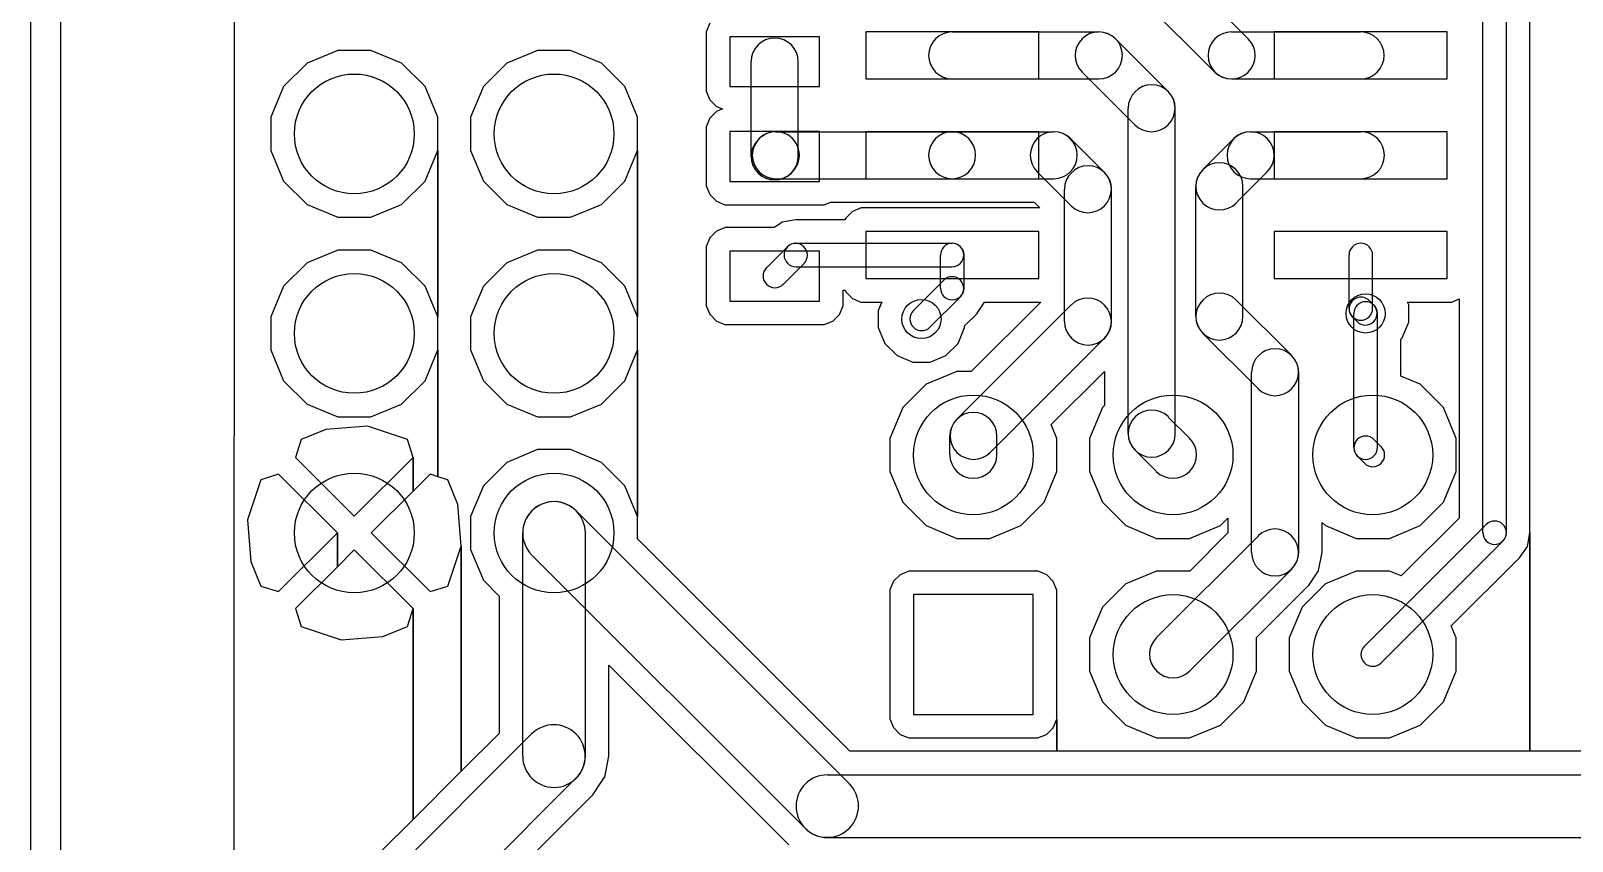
# Model space of a CAD drawing. Extents: x 32880 to 68030, y 27285 to 49782.
# Drawn here: x 32880 to 40598, y 33626 to 37686 of the extents above; entities that cross this region are included whole.
import ezdxf

# ---------------------------------------------------------------- set-up
doc = ezdxf.new("R2010")
doc.units = 0
doc.layers.add('BLACK', color=1, linetype='CONTINUOUS')

msp = doc.modelspace()

# ---------------------------------------------------------------- linework, layer by layer
at = {"layer": 'BLACK'}
for p, q in [((32880, 29207), (32880, 48207)), ((33030, 29207), (33030, 48207)), ((33897, 30114), (33905, 47225)), ((33897, 30114), (33905, 47225)), ((38613, 38010), (38976, 37647)), ((40151, 35172), (40151, 37970)), ((40269, 35172), (40269, 37970)), ((40387, 35171), (40387, 37970)), ((40387, 35171), (40387, 37970)), ((38446, 37843), (38809, 37480)), ((36280, 37724), (36262, 37681)), ((36280, 37724), (36262, 37681)), ((36262, 37681), (36262, 37634)), ((36262, 37681), (36262, 37634)), ((37927, 37681), (37061, 37681)), ((37061, 37681), (37061, 37445)), ((37494, 37681), (38228, 37681)), ((37927, 37445), (37927, 37681)), ((38893, 37681), (39539, 37681)), ((39973, 37681), (39107, 37681)), ((39107, 37681), (39107, 37445)), ((39973, 37445), (39973, 37681)), ((36262, 37634), (36262, 37384)), ((36262, 37634), (36262, 37384)), ((36830, 37657), (36380, 37657)), ((36380, 37657), (36380, 37407)), ((36830, 37407), (36830, 37657)), ((38311, 37647), (38576, 37382)), ((34263, 37524), (34146, 37407)), ((34263, 37524), (34146, 37407)), ((34417, 37588), (34263, 37524)), ((34417, 37588), (34263, 37524)), ((34583, 37588), (34417, 37588)), ((34583, 37588), (34417, 37588)), ((34737, 37524), (34583, 37588)), ((34737, 37524), (34583, 37588)), ((34854, 37407), (34737, 37524)), ((34854, 37407), (34737, 37524)), ((35263, 37524), (35146, 37407)), ((35263, 37524), (35146, 37407)), ((35417, 37588), (35263, 37524)), ((35417, 37588), (35263, 37524)), ((35583, 37588), (35417, 37588)), ((35583, 37588), (35417, 37588)), ((35737, 37524), (35583, 37588)), ((35737, 37524), (35583, 37588)), ((35854, 37407), (35737, 37524)), ((35854, 37407), (35737, 37524)), ((36487, 37058), (36487, 37532)), ((36723, 37058), (36723, 37532)), ((37061, 37445), (37927, 37445)), ((37494, 37445), (38228, 37445)), ((38144, 37480), (38409, 37215)), ((38893, 37445), (39539, 37445)), ((39107, 37445), (39973, 37445)), ((34146, 37407), (34082, 37253)), ((34146, 37407), (34082, 37253)), ((34918, 37253), (34854, 37407)), ((34918, 37253), (34854, 37407)), ((35146, 37407), (35082, 37253)), ((35146, 37407), (35082, 37253)), ((35918, 37253), (35854, 37407)), ((35918, 37253), (35854, 37407)), ((36262, 37384), (36280, 37341)), ((36262, 37384), (36280, 37341)), ((36380, 37407), (36830, 37407)), ((36280, 37341), (36313, 37307)), ((36280, 37341), (36313, 37307)), ((36314, 37282), (36280, 37249)), ((36314, 37282), (36280, 37249)), ((36313, 37307), (36343, 37295)), ((36313, 37307), (36343, 37295)), ((36343, 37295), (36314, 37282)), ((36343, 37295), (36314, 37282)), ((38375, 35668), (38375, 37298)), ((38611, 35668), (38611, 37298)), ((34082, 37253), (34082, 37087)), ((34082, 37253), (34082, 37087)), ((34918, 37087), (34918, 37253)), ((34918, 37087), (34918, 37253)), ((35082, 37253), (35082, 37087)), ((35082, 37253), (35082, 37087)), ((35918, 37087), (35918, 37253)), ((35918, 37087), (35918, 37253)), ((36280, 37249), (36262, 37206)), ((36280, 37249), (36262, 37206)), ((36262, 37206), (36262, 37159)), ((36262, 37206), (36262, 37159)), ((36262, 37159), (36262, 36909)), ((36262, 37159), (36262, 36909)), ((36830, 37182), (36380, 37182)), ((36380, 37182), (36380, 36932)), ((36522, 37141), (36527, 37146)), ((36611, 37181), (37493, 37181)), ((36830, 36932), (36830, 37182)), ((37927, 37181), (37061, 37181)), ((37061, 37181), (37061, 36945)), ((37494, 37181), (38002, 37181)), ((37927, 36945), (37927, 37181)), ((38087, 37146), (38256, 36977)), ((38904, 37146), (38749, 36991)), ((38988, 37181), (39540, 37181)), ((39973, 37181), (39107, 37181)), ((39107, 37181), (39107, 36945)), ((39973, 36945), (39973, 37181)), ((34082, 37087), (34146, 36933)), ((34082, 37087), (34146, 36933)), ((34854, 36933), (34918, 37087)), ((34854, 36933), (34918, 37087)), ((34918, 36253), (34918, 37087)), ((34918, 37087), (34918, 36253)), ((34918, 36253), (34918, 37087)), ((34918, 37087), (34918, 36253)), ((35082, 37087), (35146, 36933)), ((35082, 37087), (35146, 36933)), ((35854, 36933), (35918, 37087)), ((35854, 36933), (35918, 37087)), ((35918, 36253), (35918, 37087)), ((35918, 37087), (35918, 36253)), ((35918, 36253), (35918, 37087)), ((35918, 37087), (35918, 36253)), ((36689, 36974), (36694, 36979)), ((37920, 36979), (38089, 36810)), ((39071, 36979), (38916, 36824)), ((34146, 36933), (34263, 36816)), ((34146, 36933), (34263, 36816)), ((34737, 36816), (34854, 36933)), ((34737, 36816), (34854, 36933)), ((35146, 36933), (35263, 36816)), ((35146, 36933), (35263, 36816)), ((35737, 36816), (35854, 36933)), ((35737, 36816), (35854, 36933)), ((36262, 36909), (36280, 36866)), ((36262, 36909), (36280, 36866)), ((36380, 36932), (36830, 36932)), ((36611, 36945), (37493, 36945)), ((37061, 36945), (37927, 36945)), ((37494, 36945), (38002, 36945)), ((38714, 36255), (38714, 36907)), ((38950, 36255), (38950, 36907)), ((38988, 36945), (39540, 36945)), ((39107, 36945), (39973, 36945)), ((36280, 36866), (36313, 36832)), ((36280, 36866), (36313, 36832)), ((36313, 36832), (36356, 36814)), ((36313, 36832), (36356, 36814)), ((36853, 36814), (36884, 36827)), ((36853, 36814), (36884, 36827)), ((36884, 36827), (37037, 36827)), ((36884, 36827), (37037, 36827)), ((37037, 36827), (37084, 36827)), ((37037, 36827), (37084, 36827)), ((37084, 36827), (37494, 36827)), ((37084, 36827), (37494, 36827)), ((37494, 36827), (37905, 36827)), ((37494, 36827), (37905, 36827)), ((37905, 36827), (37933, 36799)), ((37905, 36827), (37933, 36799)), ((38056, 36230), (38056, 36892)), ((38292, 36230), (38292, 36892)), ((34263, 36816), (34417, 36752)), ((34263, 36816), (34417, 36752)), ((34417, 36752), (34583, 36752)), ((34417, 36752), (34583, 36752)), ((34583, 36752), (34737, 36816)), ((34583, 36752), (34737, 36816)), ((35263, 36816), (35417, 36752)), ((35263, 36816), (35417, 36752)), ((35417, 36752), (35583, 36752)), ((35417, 36752), (35583, 36752)), ((35583, 36752), (35737, 36816)), ((35583, 36752), (35737, 36816)), ((36356, 36814), (36403, 36814)), ((36356, 36814), (36403, 36814)), ((36403, 36814), (36853, 36814)), ((36403, 36814), (36853, 36814)), ((36961, 36748), (36957, 36740)), ((36961, 36748), (36957, 36740)), ((36995, 36781), (36961, 36748)), ((36995, 36781), (36961, 36748)), ((37038, 36799), (36995, 36781)), ((37038, 36799), (36995, 36781)), ((37904, 36799), (37038, 36799)), ((37904, 36799), (37038, 36799)), ((37933, 36799), (37904, 36799)), ((37933, 36799), (37904, 36799)), ((36314, 36682), (36280, 36649)), ((36314, 36682), (36280, 36649)), ((36357, 36700), (36314, 36682)), ((36357, 36700), (36314, 36682)), ((36603, 36700), (36357, 36700)), ((36603, 36700), (36357, 36700)), ((36624, 36714), (36603, 36700)), ((36624, 36714), (36603, 36700)), ((36643, 36727), (36624, 36714)), ((36643, 36727), (36624, 36714)), ((36711, 36740), (36643, 36727)), ((36711, 36740), (36643, 36727)), ((36957, 36740), (36711, 36740)), ((36957, 36740), (36711, 36740)), ((37927, 36681), (37061, 36681)), ((37061, 36681), (37061, 36445)), ((37927, 36445), (37927, 36681)), ((39973, 36681), (39107, 36681)), ((39107, 36681), (39107, 36445)), ((39973, 36445), (39973, 36681)), ((34417, 36588), (34263, 36524)), ((34417, 36588), (34263, 36524)), ((34583, 36588), (34417, 36588)), ((34583, 36588), (34417, 36588)), ((34737, 36524), (34583, 36588)), ((34737, 36524), (34583, 36588)), ((35417, 36588), (35263, 36524)), ((35417, 36588), (35263, 36524)), ((35583, 36588), (35417, 36588)), ((35583, 36588), (35417, 36588)), ((35737, 36524), (35583, 36588)), ((35737, 36524), (35583, 36588)), ((36280, 36649), (36262, 36606)), ((36280, 36649), (36262, 36606)), ((36262, 36606), (36262, 36559)), ((36262, 36606), (36262, 36559)), ((36669, 36604), (36564, 36499)), ((36711, 36622), (37493, 36622)), ((34263, 36524), (34146, 36407)), ((34263, 36524), (34146, 36407)), ((34854, 36407), (34737, 36524)), ((34854, 36407), (34737, 36524)), ((35263, 36524), (35146, 36407)), ((35263, 36524), (35146, 36407)), ((35854, 36407), (35737, 36524)), ((35854, 36407), (35737, 36524)), ((36262, 36559), (36262, 36309)), ((36262, 36559), (36262, 36309)), ((36830, 36582), (36380, 36582)), ((36380, 36582), (36380, 36332)), ((36752, 36521), (36647, 36416)), ((36830, 36332), (36830, 36582)), ((37435, 36397), (37435, 36563)), ((37553, 36397), (37553, 36563)), ((39481, 36295), (39481, 36563)), ((39599, 36295), (39599, 36563)), ((36711, 36504), (37493, 36504)), ((37061, 36445), (37927, 36445)), ((37452, 36437), (37299, 36284)), ((39107, 36445), (39973, 36445)), ((34146, 36407), (34082, 36253)), ((34146, 36407), (34082, 36253)), ((34918, 36253), (34854, 36407)), ((34918, 36253), (34854, 36407)), ((35146, 36407), (35082, 36253)), ((35146, 36407), (35082, 36253)), ((35918, 36253), (35854, 36407)), ((35918, 36253), (35854, 36407)), ((36948, 36355), (36948, 36386)), ((36948, 36386), (36958, 36386)), ((36948, 36355), (36948, 36386)), ((36948, 36386), (36958, 36386)), ((36948, 36308), (36948, 36355)), ((36948, 36308), (36948, 36355)), ((36958, 36386), (36961, 36379)), ((36958, 36386), (36961, 36379)), ((36961, 36379), (36994, 36345)), ((36961, 36379), (36994, 36345)), ((36262, 36309), (36280, 36266)), ((36262, 36309), (36280, 36266)), ((36380, 36332), (36830, 36332)), ((36930, 36265), (36948, 36308)), ((36930, 36265), (36948, 36308)), ((36994, 36345), (37037, 36327)), ((36994, 36345), (37037, 36327)), ((37037, 36327), (37084, 36327)), ((37037, 36327), (37084, 36327)), ((37084, 36327), (37141, 36327)), ((37084, 36327), (37141, 36327)), ((37141, 36327), (37124, 36285)), ((37141, 36327), (37124, 36285)), ((37124, 36285), (37124, 36199)), ((37124, 36285), (37124, 36199)), ((37535, 36354), (37382, 36201)), ((38090, 36313), (37517, 35740)), ((37937, 36327), (37589, 35979)), ((37937, 36327), (37589, 35979)), ((37619, 36271), (37634, 36294)), ((37619, 36271), (37634, 36294)), ((37634, 36294), (37656, 36327)), ((37634, 36294), (37656, 36327)), ((37656, 36327), (37657, 36327)), ((37656, 36327), (37657, 36327)), ((37657, 36327), (37937, 36327)), ((37657, 36327), (37937, 36327)), ((38915, 36338), (39194, 36059)), ((39605, 36312), (39582, 36335)), ((39780, 36313), (39774, 36327)), ((39774, 36327), (39996, 36327)), ((39780, 36313), (39774, 36327)), ((39774, 36327), (39996, 36327)), ((39780, 36227), (39780, 36313)), ((39780, 36227), (39780, 36313)), ((39996, 36327), (40033, 36343)), ((39996, 36327), (40033, 36343)), ((40033, 36343), (40033, 35245)), ((40033, 36343), (40033, 35245)), ((34082, 36253), (34082, 36087)), ((34082, 36253), (34082, 36087)), ((34918, 36087), (34918, 36253)), ((34918, 36087), (34918, 36253)), ((35082, 36253), (35082, 36087)), ((35082, 36253), (35082, 36087)), ((35918, 36087), (35918, 36253)), ((35918, 36087), (35918, 36253)), ((36280, 36266), (36313, 36232)), ((36280, 36266), (36313, 36232)), ((36313, 36232), (36356, 36214)), ((36313, 36232), (36356, 36214)), ((36356, 36214), (36403, 36214)), ((36356, 36214), (36403, 36214)), ((36403, 36214), (36853, 36214)), ((36403, 36214), (36853, 36214)), ((36853, 36214), (36896, 36232)), ((36853, 36214), (36896, 36232)), ((36896, 36232), (36930, 36265)), ((36896, 36232), (36930, 36265)), ((37556, 36208), (37619, 36270)), ((37556, 36208), (37619, 36270)), ((37556, 36199), (37556, 36208)), ((37556, 36199), (37556, 36208)), ((37619, 36270), (37619, 36271)), ((37619, 36270), (37619, 36271)), ((39522, 36229), (39499, 36252)), ((39505, 35598), (39505, 36270)), ((39623, 35598), (39623, 36270)), ((39747, 36148), (39780, 36227)), ((39747, 36148), (39780, 36227)), ((37124, 36199), (37157, 36120)), ((37124, 36199), (37157, 36120)), ((37523, 36120), (37556, 36199)), ((37523, 36120), (37556, 36199)), ((38257, 36146), (37684, 35573)), ((38748, 36171), (39027, 35892)), ((39741, 36142), (39747, 36148)), ((39741, 36142), (39747, 36148)), ((39741, 35955), (39741, 36142)), ((39741, 35955), (39741, 36142)), ((34082, 36087), (34146, 35933)), ((34082, 36087), (34146, 35933)), ((34854, 35933), (34918, 36087)), ((34854, 35933), (34918, 36087)), ((34918, 35452), (34918, 36087)), ((34918, 36087), (34918, 35452)), ((34918, 35452), (34918, 36087)), ((34918, 36087), (34918, 35452)), ((35082, 36087), (35146, 35933)), ((35082, 36087), (35146, 35933)), ((35854, 35933), (35918, 36087)), ((35854, 35933), (35918, 36087)), ((35918, 35253), (35918, 36087)), ((35918, 36087), (35918, 35253)), ((35918, 35253), (35918, 36087)), ((35918, 36087), (35918, 35253)), ((37157, 36120), (37218, 36059)), ((37157, 36120), (37218, 36059)), ((37218, 36059), (37297, 36026)), ((37218, 36059), (37297, 36026)), ((37383, 36026), (37462, 36059)), ((37383, 36026), (37462, 36059)), ((37462, 36059), (37523, 36120)), ((37462, 36059), (37523, 36120)), ((37297, 36026), (37383, 36026)), ((37297, 36026), (37383, 36026)), ((37517, 35979), (37363, 35915)), ((37517, 35979), (37363, 35915)), ((37589, 35979), (37517, 35979)), ((37589, 35979), (37517, 35979)), ((37989, 35713), (38257, 35980)), ((37989, 35713), (38257, 35980)), ((38257, 35980), (38257, 35809)), ((38257, 35980), (38257, 35809)), ((38993, 35073), (38993, 35975)), ((39229, 35073), (39229, 35975)), ((34146, 35933), (34263, 35816)), ((34146, 35933), (34263, 35816)), ((34737, 35816), (34854, 35933)), ((34737, 35816), (34854, 35933)), ((35146, 35933), (35263, 35816)), ((35146, 35933), (35263, 35816)), ((35737, 35816), (35854, 35933)), ((35737, 35816), (35854, 35933)), ((37363, 35915), (37246, 35798)), ((37363, 35915), (37246, 35798)), ((39837, 35915), (39741, 35955)), ((39837, 35915), (39741, 35955)), ((39954, 35798), (39837, 35915)), ((39954, 35798), (39837, 35915)), ((34263, 35816), (34417, 35752)), ((34263, 35816), (34417, 35752)), ((34583, 35752), (34737, 35816)), ((34583, 35752), (34737, 35816)), ((35263, 35816), (35417, 35752)), ((35263, 35816), (35417, 35752)), ((35583, 35752), (35737, 35816)), ((35583, 35752), (35737, 35816)), ((34417, 35752), (34583, 35752)), ((34417, 35752), (34583, 35752)), ((35417, 35752), (35583, 35752)), ((35417, 35752), (35583, 35752)), ((37246, 35798), (37182, 35644)), ((37246, 35798), (37182, 35644)), ((38246, 35798), (38182, 35644)), ((38246, 35798), (38182, 35644)), ((38257, 35809), (38246, 35798)), ((38257, 35809), (38246, 35798)), ((38576, 35751), (38682, 35645)), ((40018, 35644), (39954, 35798)), ((40018, 35644), (39954, 35798)), ((34357, 35689), (34234, 35638)), ((34357, 35689), (34234, 35638)), ((34566, 35705), (34357, 35689)), ((34566, 35705), (34357, 35689)), ((34766, 35638), (34566, 35705)), ((34766, 35638), (34566, 35705)), ((38018, 35644), (37989, 35713)), ((38018, 35644), (37989, 35713)), ((34234, 35638), (34206, 35549)), ((34234, 35638), (34206, 35549)), ((34794, 35549), (34766, 35638)), ((34794, 35549), (34766, 35638)), ((35417, 35588), (35263, 35524)), ((35417, 35588), (35263, 35524)), ((35583, 35588), (35417, 35588)), ((35583, 35588), (35417, 35588)), ((35737, 35524), (35583, 35588)), ((35737, 35524), (35583, 35588)), ((37182, 35644), (37182, 35478)), ((37182, 35644), (37182, 35478)), ((37482, 35562), (37482, 35656)), ((37718, 35562), (37718, 35656)), ((38018, 35478), (38018, 35644)), ((38018, 35478), (38018, 35644)), ((38182, 35644), (38182, 35478)), ((38182, 35644), (38182, 35478)), ((38410, 35585), (38516, 35479)), ((39606, 35638), (39641, 35603)), ((40018, 35478), (40018, 35644)), ((40018, 35478), (40018, 35644)), ((34206, 35549), (34500, 35255)), ((34206, 35549), (34500, 35255)), ((34500, 35255), (34794, 35549)), ((34500, 35255), (34794, 35549)), ((34794, 35379), (34794, 35549)), ((34794, 35549), (34794, 35379)), ((34794, 35379), (34794, 35549)), ((34794, 35549), (34794, 35379)), ((35263, 35524), (35146, 35407)), ((35263, 35524), (35146, 35407)), ((35854, 35407), (35737, 35524)), ((35854, 35407), (35737, 35524)), ((39523, 35555), (39558, 35520)), ((34032, 35436), (33965, 35236)), ((34032, 35436), (33965, 35236)), ((34121, 35464), (34032, 35436)), ((34121, 35464), (34032, 35436)), ((34415, 35170), (34121, 35464)), ((34415, 35170), (34121, 35464)), ((34879, 35464), (34794, 35379)), ((34879, 35464), (34794, 35379)), ((34918, 35452), (34879, 35464)), ((34918, 35452), (34879, 35464)), ((34968, 35436), (34918, 35452)), ((34968, 35436), (34918, 35452)), ((35019, 35313), (34968, 35436)), ((35019, 35313), (34968, 35436)), ((37182, 35478), (37246, 35324)), ((37182, 35478), (37246, 35324)), ((37954, 35324), (38018, 35478)), ((37954, 35324), (38018, 35478)), ((38182, 35478), (38246, 35324)), ((38182, 35478), (38246, 35324)), ((39954, 35324), (40018, 35478)), ((39954, 35324), (40018, 35478)), ((34794, 35379), (34585, 35170)), ((34794, 35379), (34585, 35170)), ((35146, 35407), (35082, 35253)), ((35146, 35407), (35082, 35253)), ((35918, 35253), (35854, 35407)), ((35918, 35253), (35854, 35407)), ((35035, 35104), (35019, 35313)), ((35035, 35104), (35019, 35313)), ((36979, 33913), (35611, 35281)), ((37246, 35324), (37363, 35207)), ((37246, 35324), (37363, 35207)), ((37837, 35207), (37954, 35324)), ((37837, 35207), (37954, 35324)), ((38246, 35324), (38363, 35207)), ((38246, 35324), (38363, 35207)), ((39837, 35207), (39954, 35324)), ((39837, 35207), (39954, 35324)), ((33965, 35236), (33981, 35027)), ((33965, 35236), (33981, 35027)), ((35082, 35253), (35082, 35087)), ((35082, 35253), (35082, 35087)), ((35918, 35140), (35918, 35253)), ((35918, 35140), (35918, 35253)), ((37363, 35207), (37517, 35143)), ((37363, 35207), (37517, 35143)), ((37683, 35143), (37837, 35207)), ((37683, 35143), (37837, 35207)), ((38363, 35207), (38517, 35143)), ((38363, 35207), (38517, 35143)), ((38683, 35143), (38837, 35207)), ((38683, 35143), (38837, 35207)), ((38837, 35207), (38875, 35245)), ((38837, 35207), (38875, 35245)), ((38875, 35245), (38875, 35170)), ((38875, 35245), (38875, 35170)), ((39347, 35072), (39347, 35223)), ((39347, 35223), (39363, 35207)), ((39347, 35072), (39347, 35223)), ((39347, 35223), (39363, 35207)), ((39363, 35207), (39517, 35143)), ((39363, 35207), (39517, 35143)), ((40168, 35212), (39559, 34603)), ((39683, 35143), (39837, 35207)), ((39683, 35143), (39837, 35207)), ((40033, 35245), (39742, 34955)), ((40033, 35245), (39742, 34955)), ((34121, 34876), (34415, 35170)), ((34121, 34876), (34415, 35170)), ((34415, 35000), (34415, 35170)), ((34415, 35170), (34415, 35000)), ((34415, 35000), (34415, 35170)), ((34415, 35170), (34415, 35000)), ((34585, 35170), (34879, 34876)), ((34585, 35170), (34879, 34876)), ((35343, 34052), (35343, 35170)), ((35657, 34052), (35657, 35170)), ((36982, 34076), (35918, 35140)), ((36982, 34076), (35918, 35140)), ((37517, 35143), (37683, 35143)), ((37517, 35143), (37683, 35143)), ((39027, 35156), (38516, 34645)), ((38517, 35143), (38683, 35143)), ((38517, 35143), (38683, 35143)), ((38875, 35170), (38684, 34979)), ((38875, 35170), (38684, 34979)), ((39517, 35143), (39683, 35143)), ((39517, 35143), (39683, 35143)), ((40251, 35129), (39642, 34520)), ((40374, 35103), (40386, 35171)), ((40374, 35103), (40386, 35171)), ((40386, 35171), (40387, 35171)), ((40386, 35171), (40387, 35171)), ((40387, 34076), (40387, 35171)), ((40387, 35171), (40387, 34076)), ((40387, 34076), (40387, 35171)), ((40387, 35171), (40387, 34076)), ((34500, 35085), (34415, 35000)), ((34500, 35085), (34415, 35000)), ((34794, 34791), (34500, 35085)), ((34794, 34791), (34500, 35085)), ((34968, 34904), (35035, 35104)), ((34968, 34904), (35035, 35104)), ((35035, 33976), (35035, 35104)), ((35035, 35104), (35035, 33976)), ((35035, 33976), (35035, 35104)), ((35035, 35104), (35035, 33976)), ((35082, 35087), (35146, 34933)), ((35082, 35087), (35146, 34933)), ((36757, 33691), (35389, 35059)), ((39329, 34982), (39347, 35072)), ((39329, 34982), (39347, 35072)), ((39993, 34704), (40335, 35045)), ((39993, 34704), (40335, 35045)), ((40335, 35046), (40374, 35103)), ((40335, 35046), (40374, 35103)), ((40335, 35045), (40335, 35046)), ((40335, 35045), (40335, 35046)), ((33981, 35027), (34032, 34904)), ((33981, 35027), (34032, 34904)), ((34415, 35000), (34206, 34791)), ((34415, 35000), (34206, 34791)), ((37277, 34979), (37234, 34961)), ((37277, 34979), (37234, 34961)), ((37877, 34979), (37277, 34979)), ((37877, 34979), (37277, 34979)), ((37924, 34979), (37877, 34979)), ((37924, 34979), (37877, 34979)), ((37967, 34961), (37924, 34979)), ((37967, 34961), (37924, 34979)), ((38517, 34979), (38363, 34915)), ((38517, 34979), (38363, 34915)), ((38683, 34979), (38517, 34979)), ((38683, 34979), (38517, 34979)), ((39194, 34989), (38683, 34478)), ((38684, 34979), (38683, 34979)), ((38684, 34979), (38683, 34979)), ((39278, 34905), (39328, 34981)), ((39278, 34905), (39328, 34981)), ((39328, 34981), (39329, 34982)), ((39328, 34981), (39329, 34982)), ((39517, 34979), (39363, 34915)), ((39517, 34979), (39363, 34915)), ((39683, 34979), (39517, 34979)), ((39683, 34979), (39517, 34979)), ((39742, 34955), (39683, 34979)), ((39742, 34955), (39683, 34979)), ((34032, 34904), (34121, 34876)), ((34032, 34904), (34121, 34876)), ((34879, 34876), (34968, 34904)), ((34879, 34876), (34968, 34904)), ((35146, 34933), (35225, 34854)), ((35146, 34933), (35225, 34854)), ((37200, 34928), (37182, 34885)), ((37200, 34928), (37182, 34885)), ((37234, 34961), (37200, 34928)), ((37234, 34961), (37200, 34928)), ((38000, 34927), (37967, 34961)), ((38000, 34927), (37967, 34961)), ((38018, 34884), (38000, 34927)), ((38018, 34884), (38000, 34927)), ((38363, 34915), (38246, 34798)), ((38363, 34915), (38246, 34798)), ((39017, 34646), (39275, 34904)), ((39017, 34646), (39275, 34904)), ((39363, 34915), (39246, 34798)), ((39363, 34915), (39246, 34798)), ((39275, 34904), (39277, 34905)), ((39275, 34904), (39277, 34905)), ((39277, 34905), (39278, 34905)), ((39277, 34905), (39278, 34905)), ((35225, 34854), (35225, 34166)), ((35225, 34854), (35225, 34166)), ((37182, 34885), (37182, 34838)), ((37182, 34885), (37182, 34838)), ((37182, 34838), (37182, 34238)), ((37182, 34838), (37182, 34238)), ((37300, 34861), (37300, 34261)), ((37900, 34861), (37300, 34861)), ((37900, 34261), (37900, 34861)), ((38018, 34284), (38018, 34884)), ((38018, 34284), (38018, 34884)), ((34206, 34791), (34234, 34702)), ((34206, 34791), (34234, 34702)), ((34766, 34702), (34794, 34791)), ((34766, 34702), (34794, 34791)), ((34794, 33735), (34794, 34791)), ((34794, 34791), (34794, 33735)), ((34794, 33735), (34794, 34791)), ((34794, 34791), (34794, 33735)), ((38246, 34798), (38182, 34644)), ((38246, 34798), (38182, 34644)), ((39246, 34798), (39182, 34644)), ((39246, 34798), (39182, 34644)), ((34234, 34702), (34434, 34635)), ((34234, 34702), (34434, 34635)), ((34643, 34651), (34766, 34702)), ((34643, 34651), (34766, 34702)), ((40018, 34644), (39993, 34704)), ((40018, 34644), (39993, 34704)), ((34434, 34635), (34643, 34651)), ((34434, 34635), (34643, 34651)), ((38182, 34644), (38182, 34478)), ((38182, 34644), (38182, 34478)), ((39018, 34644), (39017, 34646)), ((39018, 34644), (39017, 34646)), ((39018, 34478), (39018, 34644)), ((39018, 34478), (39018, 34644)), ((39182, 34644), (39182, 34478)), ((39182, 34644), (39182, 34478)), ((40018, 34478), (40018, 34644)), ((40018, 34478), (40018, 34644)), ((35775, 34052), (35775, 34507)), ((35775, 34507), (36675, 33607)), ((35775, 34052), (35775, 34507)), ((35775, 34507), (36675, 33607)), ((38182, 34478), (38246, 34324)), ((38182, 34478), (38246, 34324)), ((38954, 34324), (39018, 34478)), ((38954, 34324), (39018, 34478)), ((39182, 34478), (39246, 34324)), ((39182, 34478), (39246, 34324)), ((39954, 34324), (40018, 34478)), ((39954, 34324), (40018, 34478)), ((38018, 34237), (38018, 34284)), ((38018, 34237), (38018, 34284)), ((38246, 34324), (38363, 34207)), ((38246, 34324), (38363, 34207)), ((38837, 34207), (38954, 34324)), ((38837, 34207), (38954, 34324)), ((39246, 34324), (39363, 34207)), ((39246, 34324), (39363, 34207)), ((39837, 34207), (39954, 34324)), ((39837, 34207), (39954, 34324)), ((37182, 34238), (37200, 34195)), ((37182, 34238), (37200, 34195)), ((37200, 34195), (37233, 34161)), ((37200, 34195), (37233, 34161)), ((37300, 34261), (37900, 34261)), ((37966, 34161), (38000, 34194)), ((37966, 34161), (38000, 34194)), ((38000, 34194), (38018, 34237)), ((38000, 34194), (38018, 34237)), ((38018, 34076), (38018, 34237)), ((38018, 34237), (38018, 34076)), ((38018, 34076), (38018, 34237)), ((38018, 34237), (38018, 34076)), ((38363, 34207), (38517, 34143)), ((38363, 34207), (38517, 34143)), ((38683, 34143), (38837, 34207)), ((38683, 34143), (38837, 34207)), ((39363, 34207), (39517, 34143)), ((39363, 34207), (39517, 34143)), ((39683, 34143), (39837, 34207)), ((39683, 34143), (39837, 34207)), ((35388, 34163), (34494, 33269)), ((35225, 34166), (35035, 33976)), ((35225, 34166), (35035, 33976)), ((37233, 34161), (37276, 34143)), ((37233, 34161), (37276, 34143)), ((37276, 34143), (37323, 34143)), ((37276, 34143), (37323, 34143)), ((37323, 34143), (37923, 34143)), ((37323, 34143), (37923, 34143)), ((37923, 34143), (37966, 34161)), ((37923, 34143), (37966, 34161)), ((38517, 34143), (38683, 34143)), ((38517, 34143), (38683, 34143)), ((39517, 34143), (39683, 34143)), ((39517, 34143), (39683, 34143)), ((35754, 33947), (35774, 34051)), ((35754, 33947), (35774, 34051)), ((35774, 34051), (35775, 34052)), ((35774, 34051), (35775, 34052)), ((38018, 34076), (36982, 34076)), ((38018, 34076), (36982, 34076)), ((40387, 34076), (38018, 34076)), ((40387, 34076), (38018, 34076)), ((42436, 34076), (40387, 34076)), ((42436, 34076), (40387, 34076)), ((35035, 33976), (34794, 33735)), ((35035, 33976), (34794, 33735)), ((35610, 33941), (34716, 33047)), ((35694, 33858), (35733, 33917)), ((35694, 33858), (35733, 33917)), ((35733, 33917), (35753, 33946)), ((35733, 33917), (35753, 33946)), ((35753, 33946), (35754, 33947)), ((35753, 33946), (35754, 33947)), ((36869, 33958), (45147, 33958)), ((35123, 33287), (35694, 33857)), ((35123, 33287), (35694, 33857)), ((35694, 33857), (35694, 33858)), ((35694, 33857), (35694, 33858)), ((34794, 33735), (34634, 33575)), ((34794, 33735), (34634, 33575)), ((36869, 33644), (45147, 33644))]:
    msp.add_line(p, q, dxfattribs=at)
for centre, radius in [((34500, 37170), 300), ((35500, 37170), 300), ((34500, 36170), 300), ((35500, 36170), 300), ((39564, 36270), 98), ((37340, 36242), 98), ((37600, 35561), 300), ((38600, 35561), 300), ((39600, 35561), 300), ((34500, 35170), 300), ((35500, 35170), 300), ((38600, 34561), 300), ((39600, 34561), 300)]:
    msp.add_circle(centre, radius, dxfattribs=at)
for centre, radius, start, end in [((37494, 37563), 118, 90, 270), ((38228, 37563), 118, 45, 225), ((38228, 37563), 118, 270, 450), ((38893, 37563), 118, 90, 270), ((39539, 37563), 118, 270, 450), ((36605, 37532), 118, 360, 540), ((38893, 37563), 118, 225, 405), ((38493, 37298), 118, 360, 540), ((38492, 37299), 118, 225, 405), ((36605, 37057), 118, 135, 315), ((36611, 37063), 118, 90, 270), ((36611, 37063), 118, 315, 495), ((37494, 37063), 118, 90, 270), ((37493, 37063), 118, 270, 450), ((38003, 37063), 118, 45, 225), ((38002, 37063), 118, 270, 450), ((38988, 37063), 118, 90, 270), ((38988, 37063), 118, -45, 135), ((39540, 37063), 118, 270, 450), ((36605, 37058), 118, 180, 360), ((38174, 36892), 118, 360, 540), ((38173, 36893), 118, 225, 405), ((38832, 36907), 118, 360, 540), ((38832, 36907), 118, 135, 315), ((36711, 36563), 59, 90, 270), ((36710, 36562), 59, -45, 135), ((37494, 36563), 59, 360, 540), ((37493, 36563), 59, 270, 450), ((39540, 36563), 59, 360, 540), ((36606, 36458), 59, 135, 315), ((37493, 36395), 59, -45, 135), ((37494, 36397), 59, 180, 360), ((38832, 36254), 118, 45, 225), ((37341, 36243), 59, 135, 315), ((38173, 36229), 118, -45, 135), ((39540, 36295), 59, 180, 360), ((39541, 36293), 59, 405, 585), ((39564, 36270), 59, 360, 540), ((39563, 36271), 59, 225, 405), ((38174, 36230), 118, 180, 360), ((38832, 36255), 118, 180, 360), ((39111, 35975), 118, 360, 540), ((39110, 35976), 118, 225, 405), ((37600, 35656), 118, 360, 540), ((37601, 35657), 118, 135, 315), ((38493, 35668), 118, 45, 225), ((38493, 35668), 118, 180, 360), ((38599, 35562), 118, 225, 405), ((39564, 35597), 59, 45, 225), ((39564, 35598), 59, 180, 360), ((39600, 35561), 59, 225, 405), ((37600, 35562), 118, 180, 360), ((35500, 35170), 157, 405, 585), ((35500, 35170), 157, 360, 540), ((40210, 35171), 59, -45, 135), ((39110, 35072), 118, -45, 135), ((40210, 35172), 59, 180, 360), ((39111, 35073), 118, 180, 360), ((38600, 34562), 118, 135, 315), ((39600, 34561), 59, 135, 315), ((35499, 34052), 157, -45, 135), ((35500, 34052), 157, 180, 360), ((36869, 33801), 157, 90, 270), ((36868, 33802), 157, 225, 405)]:
    msp.add_arc(centre, radius, start, end, dxfattribs=at)

doc.saveas('drawing.dxf')
